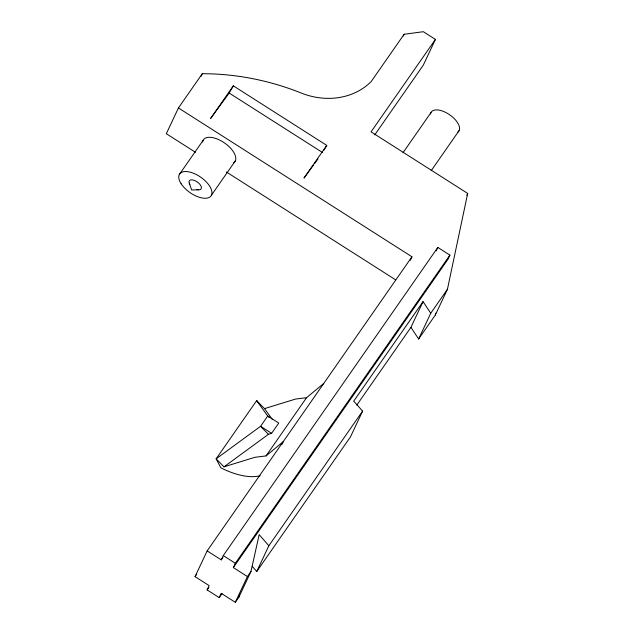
<?xml version="1.0" encoding="UTF-8"?>
<svg xmlns="http://www.w3.org/2000/svg" width="634" height="634" viewBox="0 0 634 634"><rect width="100%" height="100%" fill="white"/><g stroke="black" fill="none" stroke-linecap="round" stroke-linejoin="round"><path stroke-width="0.95" d="M418.63 338.992L430.748 313.244L423.044 301.61L410.927 327.358L418.63 338.992L435.32 315.027L435.732 313.093M435.32 315.027L447.438 289.278L467.678 193.425L371.056 131.848L435.423 39.395L423.346 31.7L404.112 34.276L371.239 81.485A65.651 57.028 25.2 0 1 301.316 93.063A239.327 207.889 25.2 0 0 202.278 73.718L178.439 107.954L166.322 133.711L195.51 152.311M178.439 107.954L411.949 256.77L207.159 550.891L195.042 576.639L209.133 585.626L207.112 589.913L219.19 597.608L221.211 593.321L235.301 602.3L238.875 597.165L239.509 594.335M238.875 597.165L250.993 571.416L259.163 534.644L268.856 545.763L256.738 571.511L252.213 566.321M201.026 76.381L202.278 73.718M403.279 36.051L404.112 34.276M435.423 39.395L423.306 65.144L374.749 134.883M207.159 550.891L221.25 559.87L223.271 555.582L437.832 247.418L449.91 255.122L447.889 259.409L233.328 567.573L247.418 576.552L235.301 602.3M281.979 444.323L283.239 441.652L266.05 455.917L254.923 457.296L224 466.838L216.123 458.834L256.651 400.617L264.521 408.629L272.279 419.407M233.328 567.573L235.349 563.277L449.91 255.122M410.277 260.32L411.949 256.77M436.216 250.858L437.832 247.418M423.044 301.61L353.724 401.156L362.6 411.117L350.483 436.866L256.738 571.511M466.846 195.201L467.678 193.425M233.328 85.844L210.559 118.542L229.183 93.047L233.328 85.844L326.756 145.384L323.99 150.187M224 466.838L268.444 434.298L271.614 433.323L278.754 423.052L267.722 416.023L256.651 400.617L257.507 402.249M266.05 455.917L306.539 397.708L323.736 383.451M179.248 174.643L203.086 140.399M211.455 195.169L235.293 160.925M326.756 145.384L303.987 178.083L313.299 165.331M403.018 152.723L430.954 112.598M431.199 170.689L459.135 130.564M195.042 576.639L196.73 574.214M221.25 559.87L222.946 557.437M207.112 589.913L208.808 587.48M219.19 597.608L222.011 593.559M356.823 405.055L410.927 327.358M247.418 576.552L250.993 571.416M268.856 545.763L362.6 411.117M430.748 313.244L447.438 289.278M314.464 163.738L317.951 158.96M264.521 408.629L295.444 399.079L306.539 397.708M198.434 189.828L191.658 189.97L189.249 183.107M229.183 93.047L322.611 152.588M226.37 171.972L395.656 279.863M271.614 433.323L260.574 426.294L216.123 458.834L220.838 467.813A56.68 27.793 34.9 0 0 260.114 475.738M223.271 555.582L235.349 563.277M269.038 417.354L267.722 416.023L260.574 426.294L268.444 434.298M430.549 114.041A16.753 8.21 34.8 0 1 449.189 114.469A16.753 8.21 34.8 0 1 457.74 132.197M202.626 142.048A19.147 9.383 34.8 0 1 223.929 142.539A19.147 9.383 34.8 0 1 233.7 162.803M189.891 184.383A7.18 3.519 34.8 0 1 192.514 179.89A7.18 3.519 34.8 0 1 201.049 186.134A7.18 3.519 34.8 0 1 196.944 189.542M181.11 183.717A19.147 9.383 34.8 0 0 209.862 197.039A19.147 9.383 34.8 0 0 195.082 173.954A19.147 9.383 34.8 0 0 181.11 183.717"/></g></svg>
